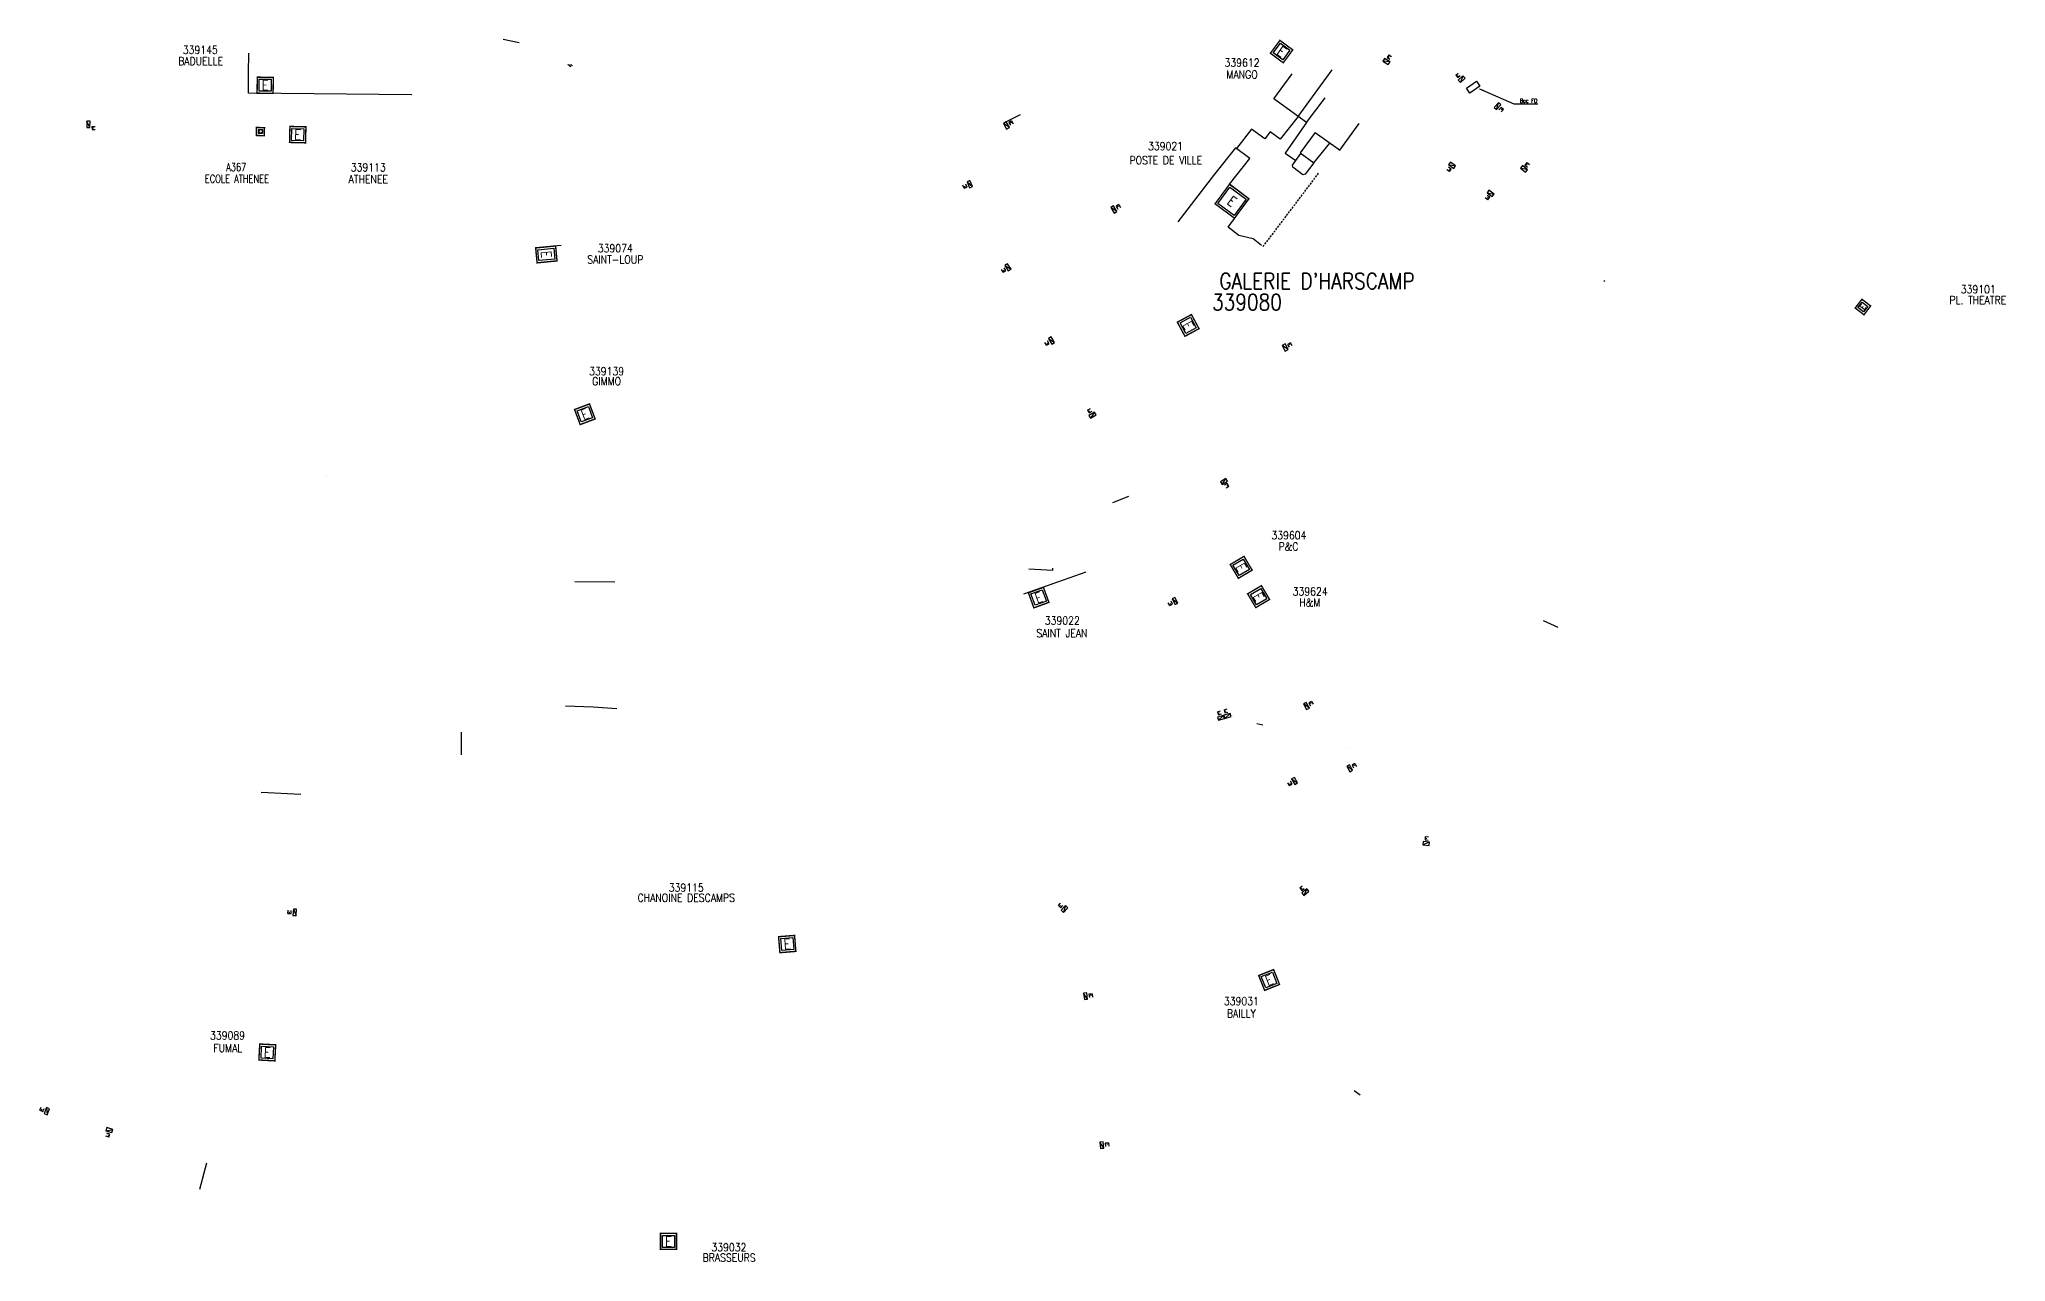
# Model space of a CAD drawing. Header units: millimetres. Extents: x 185003 to 185998, y 128001 to 129000.
# Drawn here: x 185003.4 to 185494.9, y 128012.6 to 128318 of the extents above; entities that cross this region are included whole.
import ezdxf
from ezdxf.enums import TextEntityAlignment as Align

# ---------------------------------------------------------------- set-up
doc = ezdxf.new("R2010")
doc.units = ezdxf.units.MM
doc.linetypes.add('DASHED', pattern=[0.75, 0.5, -0.25])
doc.layers.get('0').update_dxf_attribs({"linetype": 'CONTINUOUS'})
for name, color, linetype in [('G_210', 7, 'CONTINUOUS'), ('M_200', 7, 'CONTINUOUS'), ('O_200', 7, 'CONTINUOUS'), ('W0100', 7, 'CONTINUOUS'), ('W0112', 1, 'DASHED'), ('W0430', 7, 'CONTINUOUS'), ('W0991', 7, 'CONTINUOUS'), ('W1102', 7, 'CONTINUOUS')]:
    doc.layers.add(name, color=color, linetype=linetype)
doc.styles.add('M_ROMANS', font='ROMANS.shx', dxfattribs={"width": 0.75})
doc.styles.get("Standard").update_dxf_attribs({"font": 'romans.shx', "width": 0.85})
doc.dimstyles.get("Standard").update_dxf_attribs({"dimtxt": 1.5, "dimasz": 1.2, "dimexe": 0.625, "dimexo": 0.625, "dimgap": 0.25, "dimtad": 1, "dimdec": 1, "dimzin": 0, "dimdsep": 46, "dimtxsty": 'Standard', "dimcen": -0.5, "dimadec": 0, "dimazin": 0, "dimtfac": 1, "dimtdec": 1, "dimtmove": 0, "dimatfit": 3, "dimfxl": 0, "dimtolj": 1, "dimtzin": 0, "dimarcsym": 0})

# ---------------------------------------------------------------- blocks, each defined once
blk = doc.blocks.new('*U27')
at = {"layer": 'M_200', "color": 0, "linetype": 'Continuous', "const_width": 0.35, "flags": 128}
blk.add_lwpolyline([(-0.51, 3.87), (1.68, 2.19), (0, 0), (-2.19, 1.68)], close=True, dxfattribs=at)
at = {"layer": 'M_200', "color": 0, "linetype": 'Continuous'}
blk.add_lwpolyline([(-1.49, 1.77), (-0.42, 3.17), (0.98, 2.1), (-0.09, 0.7)], close=True, dxfattribs=at)
at = {"layer": 'M_200', "insert": (-0.27, 1.95), "char_height": 1.44, "width": 1.5922, "attachment_point": 5, "rotation": 52.5237}
blk.add_mtext('E', dxfattribs=at)
at = {"layer": 'M_200', "color": 0, "linetype": 'Continuous', "width": 0.85}
for tag, p in [('NUM', (2, 17.06)), ('NOM', (2, 10.65))]:
    blk.add_attdef(tag, text='', height=4, dxfattribs=at).set_placement(p, align=Align.MIDDLE)
at = {"layer": 'M_200', "color": 0, "linetype": 'Continuous', "style": 'M_ROMANS', "width": 0.75, "flags": 3}
for tag, p in [('DEF_COUP', (1.87, -5.49)), ('DEF_LEG', (1.87, -2.99)), ('DEF_TYPE', (1.87, -7.99))]:
    blk.add_attdef(tag, text='', height=1.2, dxfattribs=at).set_placement(p, align=Align.MIDDLE)
blk = doc.blocks.new('*U23')
at = {"layer": 'M_200', "color": 0, "linetype": 'Continuous', "const_width": 0.35, "flags": 128}
blk.add_lwpolyline([(5.48, -1.4), (2.04, -3.44), (0, 0), (3.44, 2.04)], close=True, dxfattribs=at)
at = {"layer": 'M_200', "color": 0, "linetype": 'Continuous'}
blk.add_lwpolyline([(3.27, 1.36), (4.8, -1.22), (2.22, -2.76), (0.69, -0.17)], close=True, dxfattribs=at)
at = {"layer": 'M_200', "insert": (2.74, -0.7), "char_height": 2.5, "width": 4, "attachment_point": 5, "rotation": 300.6792}
blk.add_mtext('E', dxfattribs=at)
at = {"layer": 'M_200', "color": 0, "linetype": 'Continuous', "width": 0.85}
for tag, p in [('NUM', (2, 17.06)), ('NOM', (2, 10.65))]:
    blk.add_attdef(tag, text='', height=4, dxfattribs=at).set_placement(p, align=Align.MIDDLE)
at = {"layer": 'M_200', "color": 0, "linetype": 'Continuous', "style": 'M_ROMANS', "width": 0.75, "flags": 3}
for tag, p in [('DEF_COUP', (1.87, -5.49)), ('DEF_LEG', (1.87, -2.99)), ('DEF_TYPE', (1.87, -7.99))]:
    blk.add_attdef(tag, text='', height=1.2, dxfattribs=at).set_placement(p, align=Align.MIDDLE)
blk = doc.blocks.new('*U22')
at = {"layer": 'M_200', "color": 0, "linetype": 'Continuous', "const_width": 0.35, "flags": 128}
blk.add_lwpolyline([(2.38, 5.13), (3.76, 1.37), (0, 0), (-1.37, 3.76)], close=True, dxfattribs=at)
at = {"layer": 'M_200', "color": 0, "linetype": 'Continuous'}
blk.add_lwpolyline([(-0.73, 3.46), (2.09, 4.49), (3.12, 1.67), (0.3, 0.64)], close=True, dxfattribs=at)
at = {"layer": 'M_200', "insert": (1.19, 2.56), "char_height": 2.5, "width": 4, "attachment_point": 5, "rotation": 20.0667}
blk.add_mtext('E', dxfattribs=at)
at = {"layer": 'M_200', "color": 0, "linetype": 'Continuous', "width": 0.85}
for tag, p in [('NUM', (2, 17.06)), ('NOM', (2, 10.65))]:
    blk.add_attdef(tag, text='', height=4, dxfattribs=at).set_placement(p, align=Align.MIDDLE)
at = {"layer": 'M_200', "color": 0, "linetype": 'Continuous', "style": 'M_ROMANS', "width": 0.75, "flags": 3}
for tag, p in [('DEF_COUP', (1.87, -5.49)), ('DEF_LEG', (1.87, -2.99)), ('DEF_TYPE', (1.87, -7.99))]:
    blk.add_attdef(tag, text='', height=1.2, dxfattribs=at).set_placement(p, align=Align.MIDDLE)
blk = doc.blocks.new('*U28')
at = {"layer": 'M_200', "color": 0, "linetype": 'Continuous', "const_width": 0.35, "flags": 128}
blk.add_lwpolyline([(3.66, 4.31), (3.99, 0.33), (0, 0), (-0.33, 3.99)], close=True, dxfattribs=at)
at = {"layer": 'M_200', "color": 0, "linetype": 'Continuous'}
blk.add_lwpolyline([(0.21, 3.53), (3.2, 3.78), (3.45, 0.79), (0.46, 0.54)], close=True, dxfattribs=at)
at = {"layer": 'M_200', "insert": (1.83, 2.16), "char_height": 2.5, "width": 4, "attachment_point": 5, "rotation": 4.7072}
blk.add_mtext('E', dxfattribs=at)
at = {"layer": 'M_200', "color": 0, "linetype": 'Continuous', "width": 0.85}
for tag, p in [('NUM', (2, 17.06)), ('NOM', (2, 10.65))]:
    blk.add_attdef(tag, text='', height=4, dxfattribs=at).set_placement(p, align=Align.MIDDLE)
at = {"layer": 'M_200', "color": 0, "linetype": 'Continuous', "style": 'M_ROMANS', "width": 0.75, "flags": 3}
for tag, p in [('DEF_COUP', (1.87, -5.49)), ('DEF_LEG', (1.87, -2.99)), ('DEF_TYPE', (1.87, -7.99))]:
    blk.add_attdef(tag, text='', height=1.2, dxfattribs=at).set_placement(p, align=Align.MIDDLE)
blk = doc.blocks.new('M_200_59')
at = {"layer": 'M_200', "color": 0, "linetype": 'Continuous', "const_width": 0.35, "flags": 128}
blk.add_lwpolyline([(4, 4), (4, 0), (0, 0), (0, 4)], close=True, dxfattribs=at)
at = {"layer": 'M_200', "color": 0, "linetype": 'Continuous'}
blk.add_lwpolyline([(0.5, 3.5), (3.5, 3.5), (3.5, 0.5), (0.5, 0.5)], close=True, dxfattribs=at)
at = {"layer": 'M_200', "insert": (2, 2), "char_height": 2.5, "width": 4, "attachment_point": 5}
blk.add_mtext('E', dxfattribs=at)
at = {"layer": 'M_200', "color": 0, "linetype": 'Continuous', "width": 0.85}
for tag, p in [('NUM', (2, 17.06)), ('NOM', (2, 10.65))]:
    blk.add_attdef(tag, text='', height=4, dxfattribs=at).set_placement(p, align=Align.MIDDLE)
at = {"layer": 'M_200', "color": 0, "linetype": 'Continuous', "style": 'M_ROMANS', "width": 0.75, "flags": 3}
for tag, p in [('DEF_COUP', (1.87, -5.49)), ('DEF_LEG', (1.87, -2.99)), ('DEF_TYPE', (1.87, -7.99))]:
    blk.add_attdef(tag, text='', height=1.2, dxfattribs=at).set_placement(p, align=Align.MIDDLE)
blk = doc.blocks.new('*U29')
at = {"layer": 'M_200', "color": 0, "linetype": 'Continuous', "const_width": 0.35, "flags": 128}
blk.add_lwpolyline([(4.2, 3.79), (3.99, -0.21), (0, 0), (0.21, 3.99)], close=True, dxfattribs=at)
at = {"layer": 'M_200', "color": 0, "linetype": 'Continuous'}
blk.add_lwpolyline([(0.68, 3.47), (3.68, 3.31), (3.52, 0.32), (0.53, 0.47)], close=True, dxfattribs=at)
at = {"layer": 'M_200', "insert": (2.1, 1.89), "char_height": 2.5, "width": 4, "attachment_point": 5, "rotation": 357.0287}
blk.add_mtext('E', dxfattribs=at)
at = {"layer": 'M_200', "color": 0, "linetype": 'Continuous', "width": 0.85}
for tag, p in [('NUM', (2, 17.06)), ('NOM', (2, 10.65))]:
    blk.add_attdef(tag, text='', height=4, dxfattribs=at).set_placement(p, align=Align.MIDDLE)
at = {"layer": 'M_200', "color": 0, "linetype": 'Continuous', "style": 'M_ROMANS', "width": 0.75, "flags": 3}
for tag, p in [('DEF_COUP', (1.87, -5.49)), ('DEF_LEG', (1.87, -2.99)), ('DEF_TYPE', (1.87, -7.99))]:
    blk.add_attdef(tag, text='', height=1.2, dxfattribs=at).set_placement(p, align=Align.MIDDLE)
blk = doc.blocks.new('*U36')
at = {"layer": 'M_200', "color": 0, "linetype": 'Continuous', "const_width": 0.35, "flags": 128}
blk.add_lwpolyline([(3.02, 4.79), (3.9, 0.89), (0, 0), (-0.89, 3.9)], close=True, dxfattribs=at)
at = {"layer": 'M_200', "color": 0, "linetype": 'Continuous'}
blk.add_lwpolyline([(-0.29, 3.52), (2.64, 4.19), (3.3, 1.26), (0.38, 0.6)], close=True, dxfattribs=at)
at = {"layer": 'M_200', "insert": (1.51, 2.39), "char_height": 2.5, "width": 4, "attachment_point": 5, "rotation": 12.7877}
blk.add_mtext('E', dxfattribs=at)
at = {"layer": 'M_200', "color": 0, "linetype": 'Continuous', "width": 0.85}
for tag, p in [('NUM', (2, 17.06)), ('NOM', (2, 10.65))]:
    blk.add_attdef(tag, text='', height=4, dxfattribs=at).set_placement(p, align=Align.MIDDLE)
at = {"layer": 'M_200', "color": 0, "linetype": 'Continuous', "style": 'M_ROMANS', "width": 0.75, "flags": 3}
for tag, p in [('DEF_COUP', (1.87, -5.49)), ('DEF_LEG', (1.87, -2.99)), ('DEF_TYPE', (1.87, -7.99))]:
    blk.add_attdef(tag, text='', height=1.2, dxfattribs=at).set_placement(p, align=Align.MIDDLE)
blk = doc.blocks.new('T430')
at = {"flags": 128}
for points in [[(0.8, 0.8), (-0.8, 0.8)], [(-0.8, 0.8), (-0.8, 0)], [(0.8, 0.8), (-0.8, 0)], [(-0.8, 0), (0.8, 0)], [(-0.4, 2.1), (0.4, 2.1)], [(-0.4, 2.1), (-0.4, 1.3)], [(-0.4, 1.7), (0, 1.7)], [(-0.4, 1.3), (0.4, 1.3)], [(0.8, 0), (0.8, 0.8)]]:
    blk.add_lwpolyline(points, dxfattribs=at)
blk = doc.blocks.new('*U34')
at = {"layer": 'G_210', "color": 0, "linetype": 'Continuous', "const_width": 0.35, "flags": 128}
blk.add_lwpolyline([(2.04, 1.95), (2, -0.04), (0, 0), (0.04, 2)], close=True, dxfattribs=at)
at = {"layer": 'G_210', "color": 0, "linetype": 'Continuous'}
blk.add_lwpolyline([(0.53, 1.49), (1.53, 1.47), (1.51, 0.47), (0.51, 0.49)], close=True, dxfattribs=at)
at = {"layer": 'G_210', "insert": (1.02, 0.96), "char_height": 0.99, "width": 0.7919, "attachment_point": 5, "rotation": 358.7121}
blk.add_mtext('G', dxfattribs=at)
at = {"layer": 'G_210', "color": 0, "linetype": 'Continuous', "width": 0.75}
for tag, height, p in [('NUM', 4, (2, 16)), ('NOM', 4, (2, 11)), ('BCL', 3, (2, 7))]:
    blk.add_attdef(tag, text='', height=height, dxfattribs=at).set_placement(p, align=Align.MIDDLE)
at = {"layer": 'G_210', "color": 0, "linetype": 'Continuous', "width": 0.75, "flags": 3}
for tag, p in [('DEF_LEG', (2.14, -3.11)), ('DEF_COUP', (2.14, -5.61)), ('DEF_TYPE', (2.14, -8.11))]:
    blk.add_attdef(tag, text='', height=1.2, dxfattribs=at).set_placement(p, align=Align.MIDDLE)
blk = doc.blocks.new('*U19')
at = {"layer": 'M_200', "color": 0, "linetype": 'Continuous', "const_width": 0.35, "flags": 128}
blk.add_lwpolyline([(5.6, 0.83), (3.21, -2.38), (0, 0), (2.38, 3.21)], close=True, dxfattribs=at)
at = {"layer": 'M_200', "color": 0, "linetype": 'Continuous'}
blk.add_lwpolyline([(2.49, 2.51), (4.9, 0.73), (3.11, -1.68), (0.7, 0.1)], close=True, dxfattribs=at)
at = {"layer": 'M_200', "insert": (2.8, 0.42), "char_height": 2.5, "width": 4, "attachment_point": 5, "rotation": 323.4612}
blk.add_mtext('E', dxfattribs=at)
at = {"layer": 'M_200', "color": 0, "linetype": 'Continuous', "width": 0.85}
for tag, p in [('NUM', (2, 17.06)), ('NOM', (2, 10.65))]:
    blk.add_attdef(tag, text='', height=4, dxfattribs=at).set_placement(p, align=Align.MIDDLE)
at = {"layer": 'M_200', "color": 0, "linetype": 'Continuous', "style": 'M_ROMANS', "width": 0.75, "flags": 3}
for tag, p in [('DEF_COUP', (1.87, -5.49)), ('DEF_LEG', (1.87, -2.99)), ('DEF_TYPE', (1.87, -7.99))]:
    blk.add_attdef(tag, text='', height=1.2, dxfattribs=at).set_placement(p, align=Align.MIDDLE)
blk = doc.blocks.new('*U35')
at = {"layer": 'M_200', "color": 0, "linetype": 'Continuous', "const_width": 0.35, "flags": 128}
blk.add_lwpolyline([(5.42, -1.62), (1.9, -3.52), (0, 0), (3.52, 1.9)], close=True, dxfattribs=at)
at = {"layer": 'M_200', "color": 0, "linetype": 'Continuous'}
blk.add_lwpolyline([(3.32, 1.22), (4.74, -1.41), (2.1, -2.84), (0.68, -0.2)], close=True, dxfattribs=at)
at = {"layer": 'M_200', "insert": (2.71, -0.81), "char_height": 2.5, "width": 4, "attachment_point": 5, "rotation": 298.3978}
blk.add_mtext('E', dxfattribs=at)
at = {"layer": 'M_200', "color": 0, "linetype": 'Continuous', "width": 0.85}
for tag, p in [('NUM', (2, 17.06)), ('NOM', (2, 10.65))]:
    blk.add_attdef(tag, text='', height=4, dxfattribs=at).set_placement(p, align=Align.MIDDLE)
at = {"layer": 'M_200', "color": 0, "linetype": 'Continuous', "style": 'M_ROMANS', "width": 0.75, "flags": 3}
for tag, p in [('DEF_COUP', (1.87, -5.49)), ('DEF_LEG', (1.87, -2.99)), ('DEF_TYPE', (1.87, -7.99))]:
    blk.add_attdef(tag, text='', height=1.2, dxfattribs=at).set_placement(p, align=Align.MIDDLE)
blk = doc.blocks.new('*U21')
at = {"layer": 'M_200', "color": 0, "linetype": 'Continuous', "const_width": 0.35, "flags": 128}
blk.add_lwpolyline([(2.34, 5.15), (3.75, 1.4), (0, 0), (-1.4, 3.75)], close=True, dxfattribs=at)
at = {"layer": 'M_200', "color": 0, "linetype": 'Continuous'}
blk.add_lwpolyline([(-0.76, 3.45), (2.05, 4.51), (3.1, 1.7), (0.29, 0.64)], close=True, dxfattribs=at)
at = {"layer": 'M_200', "insert": (1.17, 2.57), "char_height": 2.5, "width": 4, "attachment_point": 5, "rotation": 20.5493}
blk.add_mtext('E', dxfattribs=at)
at = {"layer": 'M_200', "color": 0, "linetype": 'Continuous', "width": 0.85}
for tag, p in [('NUM', (2, 17.06)), ('NOM', (2, 10.65))]:
    blk.add_attdef(tag, text='', height=4, dxfattribs=at).set_placement(p, align=Align.MIDDLE)
at = {"layer": 'M_200', "color": 0, "linetype": 'Continuous', "style": 'M_ROMANS', "width": 0.75, "flags": 3}
for tag, p in [('DEF_COUP', (1.87, -5.49)), ('DEF_LEG', (1.87, -2.99)), ('DEF_TYPE', (1.87, -7.99))]:
    blk.add_attdef(tag, text='', height=1.2, dxfattribs=at).set_placement(p, align=Align.MIDDLE)
blk = doc.blocks.new('*U42')
at = {"layer": 'M_200', "color": 0, "linetype": 'Continuous', "const_width": 0.35, "flags": 128}
blk.add_lwpolyline([(4.1, 3.89), (4, -0.1), (0, 0), (0.1, 4)], close=True, dxfattribs=at)
at = {"layer": 'M_200', "color": 0, "linetype": 'Continuous'}
blk.add_lwpolyline([(0.59, 3.49), (3.59, 3.41), (3.51, 0.41), (0.51, 0.49)], close=True, dxfattribs=at)
at = {"layer": 'M_200', "insert": (2.05, 1.95), "char_height": 2.5, "width": 4, "attachment_point": 5, "rotation": 358.513}
blk.add_mtext('E', dxfattribs=at)
at = {"layer": 'M_200', "color": 0, "linetype": 'Continuous', "width": 0.85}
for tag, p in [('NUM', (2, 17.06)), ('NOM', (2, 10.65))]:
    blk.add_attdef(tag, text='', height=4, dxfattribs=at).set_placement(p, align=Align.MIDDLE)
at = {"layer": 'M_200', "color": 0, "linetype": 'Continuous', "style": 'M_ROMANS', "width": 0.75, "flags": 3}
for tag, p in [('DEF_COUP', (1.87, -5.49)), ('DEF_LEG', (1.87, -2.99)), ('DEF_TYPE', (1.87, -7.99))]:
    blk.add_attdef(tag, text='', height=1.2, dxfattribs=at).set_placement(p, align=Align.MIDDLE)
blk = doc.blocks.new('*U43')
at = {"layer": 'M_200', "color": 0, "linetype": 'Continuous', "const_width": 0.35, "flags": 128}
blk.add_lwpolyline([(5.34, -3.24), (0.36, -3.73), (0, 0), (4.98, 0.49)], close=True, dxfattribs=at)
at = {"layer": 'M_200', "color": 0, "linetype": 'Continuous'}
blk.add_lwpolyline([(4.53, -0.06), (4.79, -2.79), (0.81, -3.18), (0.55, -0.45)], close=True, dxfattribs=at)
at = {"layer": 'M_200', "insert": (2.67, -1.62), "char_height": 2.5, "width": 3.7434, "attachment_point": 5, "rotation": 275.5702}
blk.add_mtext('E', dxfattribs=at)
at = {"layer": 'M_200', "color": 0, "linetype": 'Continuous', "width": 0.85}
for tag, p in [('NUM', (2, 17.06)), ('NOM', (2, 10.65))]:
    blk.add_attdef(tag, text='', height=4, dxfattribs=at).set_placement(p, align=Align.MIDDLE)
at = {"layer": 'M_200', "color": 0, "linetype": 'Continuous', "style": 'M_ROMANS', "width": 0.75, "flags": 3}
for tag, p in [('DEF_COUP', (1.87, -5.49)), ('DEF_LEG', (1.87, -2.99)), ('DEF_TYPE', (1.87, -7.99))]:
    blk.add_attdef(tag, text='', height=1.2, dxfattribs=at).set_placement(p, align=Align.MIDDLE)
blk = doc.blocks.new('*U44')
at = {"layer": 'M_200', "color": 0, "linetype": 'Continuous', "const_width": 0.35, "flags": 128}
blk.add_lwpolyline([(4.05, 3.95), (4, -0.05), (0, 0), (0.05, 4)], close=True, dxfattribs=at)
at = {"layer": 'M_200', "color": 0, "linetype": 'Continuous'}
blk.add_lwpolyline([(0.54, 3.49), (3.54, 3.46), (3.51, 0.46), (0.51, 0.49)], close=True, dxfattribs=at)
at = {"layer": 'M_200', "insert": (2.02, 1.98), "char_height": 2.5, "width": 4, "attachment_point": 5, "rotation": 359.3429}
blk.add_mtext('E', dxfattribs=at)
at = {"layer": 'M_200', "color": 0, "linetype": 'Continuous', "width": 0.85}
for tag, p in [('NUM', (2, 17.06)), ('NOM', (2, 10.65))]:
    blk.add_attdef(tag, text='', height=4, dxfattribs=at).set_placement(p, align=Align.MIDDLE)
at = {"layer": 'M_200', "color": 0, "linetype": 'Continuous', "style": 'M_ROMANS', "width": 0.75, "flags": 3}
for tag, p in [('DEF_COUP', (1.87, -5.49)), ('DEF_LEG', (1.87, -2.99)), ('DEF_TYPE', (1.87, -7.99))]:
    blk.add_attdef(tag, text='', height=1.2, dxfattribs=at).set_placement(p, align=Align.MIDDLE)
blk = doc.blocks.new('*U20')
at = {"layer": 'M_200', "color": 0, "linetype": 'Continuous', "const_width": 0.35, "flags": 128}
blk.add_lwpolyline([(8.47, 1.26), (4.87, -3.6), (0, 0), (3.6, 4.87)], close=True, dxfattribs=at)
at = {"layer": 'M_200', "color": 0, "linetype": 'Continuous'}
blk.add_lwpolyline([(3.71, 4.17), (7.77, 1.16), (4.76, -2.91), (0.7, 0.1)], close=True, dxfattribs=at)
at = {"layer": 'M_200', "insert": (4.24, 0.63), "char_height": 2.5, "width": 6.0575, "attachment_point": 5, "rotation": 323.4782}
blk.add_mtext('E', dxfattribs=at)
at = {"layer": 'M_200', "color": 0, "linetype": 'Continuous', "width": 0.85}
for tag, p in [('NUM', (2, 17.06)), ('NOM', (2, 10.65))]:
    blk.add_attdef(tag, text='', height=4, dxfattribs=at).set_placement(p, align=Align.MIDDLE)
at = {"layer": 'M_200', "color": 0, "linetype": 'Continuous', "style": 'M_ROMANS', "width": 0.75, "flags": 3}
for tag, p in [('DEF_COUP', (1.87, -5.49)), ('DEF_LEG', (1.87, -2.99)), ('DEF_TYPE', (1.87, -7.99))]:
    blk.add_attdef(tag, text='', height=1.2, dxfattribs=at).set_placement(p, align=Align.MIDDLE)
blk = doc.blocks.new('*U114')
at = {"flags": 128}
for points in [[(0.8, 0.8), (-0.8, 0.8)], [(-0.8, 0.8), (-0.8, 0)], [(0.8, 0.8), (-0.8, 0)], [(-0.8, 0), (0.8, 0)], [(0.46, 1.31), (0.44, 2.11)], [(0.46, 1.31), (1.26, 1.34)], [(0.8, 0), (0.8, 0.8)], [(0.86, 1.33), (0.85, 1.73)], [(1.26, 1.34), (1.24, 2.14)]]:
    blk.add_lwpolyline(points, dxfattribs=at)
blk = doc.blocks.new('O_200_01')
at = {"flags": 128}
blk.add_lwpolyline([(-1.5, 0.75), (1.5, 0.75), (1.5, -0.75), (-1.5, -0.75), (-1.5, 0.75)], dxfattribs=at)
at = {"color": 0, "linetype": 'Continuous', "style": 'M_ROMANS', "width": 0.75, "flags": 3}
for tag, p in [('DEF_LEG', (0.5, -5)), ('DEF_COUP', (0.5, -7.5)), ('DEF_TYPE', (0.5, -10))]:
    blk.add_attdef(tag, text='', height=1.2, dxfattribs=at).set_placement(p, align=Align.MIDDLE)

msp = doc.modelspace()

# ---------------------------------------------------------------- linework, layer by layer
at = {"layer": 'W0100', "color": 252, "flags": 128}
for points in [[(185096.49, 128304.14), (185055.68, 128304.61), (185055.63, 128309.61), (185055.71, 128314.61)], [(185394.47, 128257.53), (185394.67, 128257.76)], [(185249.48, 128179.45), (185265.02, 128184.98)], [(185250.73, 128185.7), (185256.73, 128185.36), (185256.68, 128185.88)], [(185383.01, 128171.07), (185379.3, 128172.75)], [(185301.49, 128148.89), (185301.5, 128148.89), (185301.49, 128148.92)], [(185309.19, 128146.67), (185307.68, 128147.01)]]:
    msp.add_lwpolyline(points, dxfattribs=at)
at = {"layer": 'W0100', "color": 252}
for points in [[(185317.98, 128298.73), (185326.5, 128310.41)], [(185320.06, 128297.22), (185311.9, 128303.15), (185316.55, 128309.41)], [(185320.06, 128297.22), (185320.07, 128297.21), (185324.78, 128303.41)], [(185317.98, 128298.73), (185313.53, 128293.05), (185311.02, 128294.9), (185309.67, 128293.15), (185306.36, 128295.61), (185302.58, 128290.73)], [(185320.07, 128297.21), (185320.07, 128297.21), (185314.75, 128289.62), (185317.41, 128287.74)], [(185322.22, 128294.74), (185322.22, 128294.74), (185328, 128290.67), (185328.46, 128290.35), (185333.23, 128297)], [(185308.83, 128266.54), (185306.78, 128268.22), (185303.18, 128269.02), (185300.5, 128271.06), (185305.71, 128278.19), (185300.85, 128281.8), (185305.89, 128288.22), (185302.35, 128290.91), (185297.1, 128284.32), (185287.91, 128272.44)], [(185322.22, 128294.74), (185318.49, 128289.63), (185321.9, 128287.21), (185325.95, 128292.12)], [(185321.9, 128287.21), (185319.73, 128284.34), (185319.21, 128284.16), (185316.72, 128286.11), (185316.58, 128286.59), (185318.68, 128289.49)], [(185333.52, 128054.17), (185331.99, 128055.28)]]:
    msp.add_lwpolyline(points, dxfattribs=at)
at = {"layer": 'W0100', "color": 252, "ltscale": 0.5, "flags": 128}
for points in [[(185075.25, 128208.68), (185075.25, 128208.69)], [(185330.94, 128140.74), (185330.94, 128140.74), (185330.94, 128140.73)]]:
    msp.add_lwpolyline(points, dxfattribs=at)
at = {"layer": 'W0112', "color": 252}
msp.add_lwpolyline([(185309.24, 128266.23), (185323.25, 128284.74)], dxfattribs=at)
at = {"layer": 'W1102', "color": 252, "flags": 128}
for points in [[(185123.28, 128317.13), (185119.34, 128318.03)], [(185248.54, 128299.15), (185245, 128297.4)], [(185271.66, 128202.27), (185275.66, 128203.89)]]:
    msp.add_lwpolyline(points, dxfattribs=at)
at = {"layer": 'W1102', "color": 252}
for points in [[(185133.78, 128266.48), (185133.78, 128266.48), (185127.42, 128265.96)], [(185147.25, 128182.41), (185137.18, 128182.43)], [(185134.91, 128151.46), (185141.79, 128151.2), (185147.7, 128150.82)], [(185108.77, 128144.91), (185108.79, 128139.2)], [(185058.79, 128129.87), (185068.71, 128129.4)], [(185043.52, 128030.68), (185045.24, 128037.27)]]:
    msp.add_lwpolyline(points, dxfattribs=at)

# ---------------------------------------------------------------- block references
at = {"layer": 'G_210'}
ref = msp.add_blockref('*U34', (185057.6, 128294.01), dxfattribs=at)
ref.add_attrib('NUM', 'A367', dxfattribs={"color": 0, "linetype": 'Continuous', "height": 2, "width": 0.75}).set_placement((185052.59, 128286.1), align=Align.MIDDLE)
ref.add_attrib('NOM', 'ECOLE ATHENEE', dxfattribs={"color": 0, "linetype": 'Continuous', "height": 2, "width": 0.75}).set_placement((185052.74, 128283.18), align=Align.MIDDLE)
at = {"layer": 'M_200'}
ref = msp.add_blockref('*U44', (185057.79, 128304.58), dxfattribs=at)
ref.add_attrib('NUM', '339145', dxfattribs={"color": 0, "linetype": 'Continuous', "height": 2, "width": 0.85}).set_placement((185043.6, 128315.39), align=Align.MIDDLE)
ref.add_attrib('NOM', 'BADUELLE', dxfattribs={"color": 0, "linetype": 'Continuous', "height": 2, "width": 0.85}).set_placement((185043.68, 128312.57), align=Align.MIDDLE)
ref = msp.add_blockref('*U19', (185311.07, 128314.56), dxfattribs=at)
ref.add_attrib('NUM', '339612', dxfattribs={"color": 0, "linetype": 'Continuous', "height": 2, "width": 0.85}).set_placement((185303.98, 128312.21), align=Align.MIDDLE)
ref.add_attrib('NOM', 'MANGO', dxfattribs={"color": 0, "linetype": 'Continuous', "height": 2, "width": 0.85}).set_placement((185303.98, 128309.24), align=Align.MIDDLE)
ref = msp.add_blockref('*U42', (185065.9, 128292.27), dxfattribs=at)
ref.add_attrib('NUM', '339113', dxfattribs={"color": 0, "linetype": 'Continuous', "height": 2, "width": 0.85}).set_placement((185085.58, 128286.04), align=Align.MIDDLE)
ref.add_attrib('NOM', 'ATHENEE', dxfattribs={"color": 0, "linetype": 'Continuous', "height": 2, "width": 0.85}).set_placement((185085.58, 128283.06), align=Align.MIDDLE)
ref = msp.add_blockref('*U20', (185297.24, 128276.93), dxfattribs=at)
ref.add_attrib('NUM', '339021', dxfattribs={"color": 0, "linetype": 'Continuous', "height": 2, "width": 0.85}).set_placement((185284.86, 128291.34), align=Align.MIDDLE)
ref.add_attrib('NOM', 'POSTE DE VILLE', dxfattribs={"color": 0, "linetype": 'Continuous', "height": 2, "width": 0.85}).set_placement((185284.93, 128287.81), align=Align.MIDDLE)
ref = msp.add_blockref('*U43', (185127.42, 128265.91), dxfattribs=at)
ref.add_attrib('NUM', '339074', dxfattribs={"color": 0, "linetype": 'Continuous', "height": 2, "width": 0.85}).set_placement((185147.33, 128265.81), align=Align.MIDDLE)
ref.add_attrib('NOM', 'SAINT-LOUP', dxfattribs={"color": 0, "linetype": 'Continuous', "height": 2, "width": 0.85}).set_placement((185147.33, 128263.02), align=Align.MIDDLE)
ref = msp.add_blockref('*U35', (185287.81, 128247.35), dxfattribs=at)
ref.add_attrib('NUM', '339080', dxfattribs={"color": 0, "linetype": 'Continuous', "height": 4, "width": 0.85}).set_placement((185305.22, 128252.37), align=Align.MIDDLE)
ref.add_attrib('NOM', "GALERIE D'HARSCAMP", dxfattribs={"color": 0, "linetype": 'Continuous', "height": 4, "width": 0.85}).set_placement((185322.73, 128257.63), align=Align.MIDDLE)
ref = msp.add_blockref('*U27', (185459.43, 128249.21), dxfattribs=at)
ref.add_attrib('NUM', '339101', dxfattribs={"color": 0, "linetype": 'Continuous', "height": 2, "width": 0.85}).set_placement((185488.01, 128255.57), align=Align.MIDDLE)
ref.add_attrib('NOM', 'PL. THEATRE', dxfattribs={"color": 0, "linetype": 'Continuous', "height": 2, "width": 0.85}).set_placement((185487.9, 128252.86), align=Align.MIDDLE)
ref = msp.add_blockref('*U21', (185138.54, 128221.77), dxfattribs=at)
ref.add_attrib('NUM', '339139', dxfattribs={"color": 0, "linetype": 'Continuous', "height": 2, "width": 0.85}).set_placement((185145.15, 128235.1), align=Align.MIDDLE)
ref.add_attrib('NOM', 'GIMMO', dxfattribs={"color": 0, "linetype": 'Continuous', "height": 2, "width": 0.85}).set_placement((185145.15, 128232.59), align=Align.MIDDLE)
ref = msp.add_blockref('*U23', (185301.03, 128186.79), dxfattribs=at)
ref.add_attrib('NUM', '339604', dxfattribs={"color": 0, "linetype": 'Continuous', "height": 2, "width": 0.85}).set_placement((185315.69, 128194.09), align=Align.MIDDLE)
ref.add_attrib('NOM', 'P&C', dxfattribs={"color": 0, "linetype": 'Continuous', "height": 2, "width": 0.85}).set_placement((185315.58, 128191.29), align=Align.MIDDLE)
ref = msp.add_blockref('*U23', (185305.38, 128179.47), dxfattribs=at)
ref.add_attrib('NUM', '339624', dxfattribs={"color": 0, "linetype": 'Continuous', "height": 2, "width": 0.85}).set_placement((185321.01, 128180.07), align=Align.MIDDLE)
ref.add_attrib('NOM', 'H&M', dxfattribs={"color": 0, "linetype": 'Continuous', "height": 2, "width": 0.85}).set_placement((185320.9, 128177.33), align=Align.MIDDLE)
ref = msp.add_blockref('*U22', (185251.95, 128175.97), dxfattribs=at)
ref.add_attrib('NUM', '339022', dxfattribs={"color": 0, "linetype": 'Continuous', "height": 2, "width": 0.85}).set_placement((185259.06, 128172.78), align=Align.MIDDLE)
ref.add_attrib('NOM', 'SAINT JEAN', dxfattribs={"color": 0, "linetype": 'Continuous', "height": 2, "width": 0.85}).set_placement((185258.96, 128169.63), align=Align.MIDDLE)
ref = msp.add_blockref('*U28', (185188.47, 128089.8), dxfattribs=at)
ref.add_attrib('NUM', '339115', dxfattribs={"color": 0, "linetype": 'Continuous', "height": 2, "width": 0.85}).set_placement((185165.06, 128106.05), align=Align.MIDDLE)
ref.add_attrib('NOM', 'CHANOINE DESCAMPS', dxfattribs={"color": 0, "linetype": 'Continuous', "height": 2, "width": 0.85}).set_placement((185165.06, 128103.52), align=Align.MIDDLE)
ref = msp.add_blockref('*U36', (185309.63, 128080.38), dxfattribs=dict(at, rotation=8.828815299771932))
ref.add_attrib('NUM', '339031', dxfattribs={"color": 0, "linetype": 'Continuous', "height": 2, "width": 0.85}).set_placement((185303.81, 128077.68), align=Align.MIDDLE)
ref.add_attrib('NOM', 'BAILLY', dxfattribs={"color": 0, "linetype": 'Continuous', "height": 2, "width": 0.85}).set_placement((185303.81, 128074.61), align=Align.MIDDLE)
ref = msp.add_blockref('*U29', (185058.24, 128062.98), dxfattribs=at)
ref.add_attrib('NUM', '339089', dxfattribs={"color": 0, "linetype": 'Continuous', "height": 2, "width": 0.85}).set_placement((185050.4, 128069.11), align=Align.MIDDLE)
ref.add_attrib('NOM', 'FUMAL', dxfattribs={"color": 0, "linetype": 'Continuous', "height": 2, "width": 0.85}).set_placement((185050.48, 128065.98), align=Align.MIDDLE)
ref = msp.add_blockref('M_200_59', (185158.63, 128015.66), dxfattribs=at)
ref.add_attrib('NUM', '339032', dxfattribs={"color": 0, "linetype": 'Continuous', "height": 2, "width": 0.85}).set_placement((185175.72, 128016.18), align=Align.MIDDLE)
ref.add_attrib('NOM', 'BRASSEURS', dxfattribs={"color": 0, "linetype": 'Continuous', "height": 2, "width": 0.85}).set_placement((185175.78, 128013.59), align=Align.MIDDLE)
at = {"layer": 'O_200', "rotation": 214.1925618677783}
msp.add_blockref('O_200_01', (185361.74, 128306.08), dxfattribs=at)
at = {"layer": 'W0430'}
for name, p, rotation in [('T430', (185339.87, 128312.16), 327.2131244096364), ('T430', (185359.14, 128307.8), 43.67717091152023), ('T430', (185367.51, 128301.59), 227.4124205703831), ('*U114', (185015.23, 128296.79), 268.140305731456), ('T430', (185244.74, 128296.31), 298.4159657104267), ('T430', (185356.72, 128286.9), 143.7987543483466), ('T430', (185374.2, 128285.34), 321.0906508271012), ('T430', (185236.29, 128282), 112.694509452919), ('T430', (185366.35, 128279.85), 143.874108332485), ('T430', (185271.59, 128275.32), 300.0404133542747), ('T430', (185245.81, 128261.27), 122.2738065496961), ('T430', (185256.71, 128242.98), 120.0404133523028), ('T430', (185314.41, 128240.84), 298.7012005212404), ('T430', (185266.8, 128223.76), 30.32697086610357), ('T430', (185299.26, 128207.9), 211.5425903103719), ('T430', (185287.59, 128177.87), 118.5519462204574), ('T430', (185319.72, 128151.24), 298.5519462217862), ('T430', (185298.85, 128148.1), 16.54812692346917), ('T430', (185300.46, 128148.58), 16.54812692456845), ('T430', (185317.46, 128132.91), 118.5519462214128), ('T430', (185330.52, 128135.69), 298.5519462211689), ('T430', (185350, 128116.68), 354.6838553533319), ('T430', (185320.07, 128104.62), 40.13095209416029), ('T430', (185067.61, 128099.86), 85.99356296099809), ('T430', (185259.89, 128100.45), 47.47881312710787), ('T430', (185264.48, 128078.87), 276.286100069585), ('T430', (185005.61, 128050.06), 69.04331262527177), ('T430', (185020.99, 128045.83), 162.2375785391373), ('T430', (185268.55, 128041.63), 276.6038369445857)]:
    msp.add_blockref(name, p, dxfattribs=dict(at, rotation=rotation))

# ---------------------------------------------------------------- texts
at = {"layer": 'O_200', "linetype": 'Continuous', "insert": (185373.4, 128302.7), "char_height": 1, "attachment_point": 4}
msp.add_mtext('Bac FO', dxfattribs=at)
at = {"layer": 'W0991', "color": 252, "insert": (185135.34, 128311.11), "char_height": 1.25, "width": 3.653, "attachment_point": 1, "rotation": 81.0181}
msp.add_mtext('4', dxfattribs=at)

# ---------------------------------------------------------------- leaders
at = {"layer": 'O_200', "linetype": 'Continuous', "annotation_type": 0, "has_hookline": 1, "hookline_direction": 0, "text_width": 4.53}
msp.add_leader([(185363.32, 128305.67), (185371.95, 128301.95), (185373.15, 128301.95)], dimstyle='Standard', dxfattribs=at)

doc.saveas('drawing.dxf')
